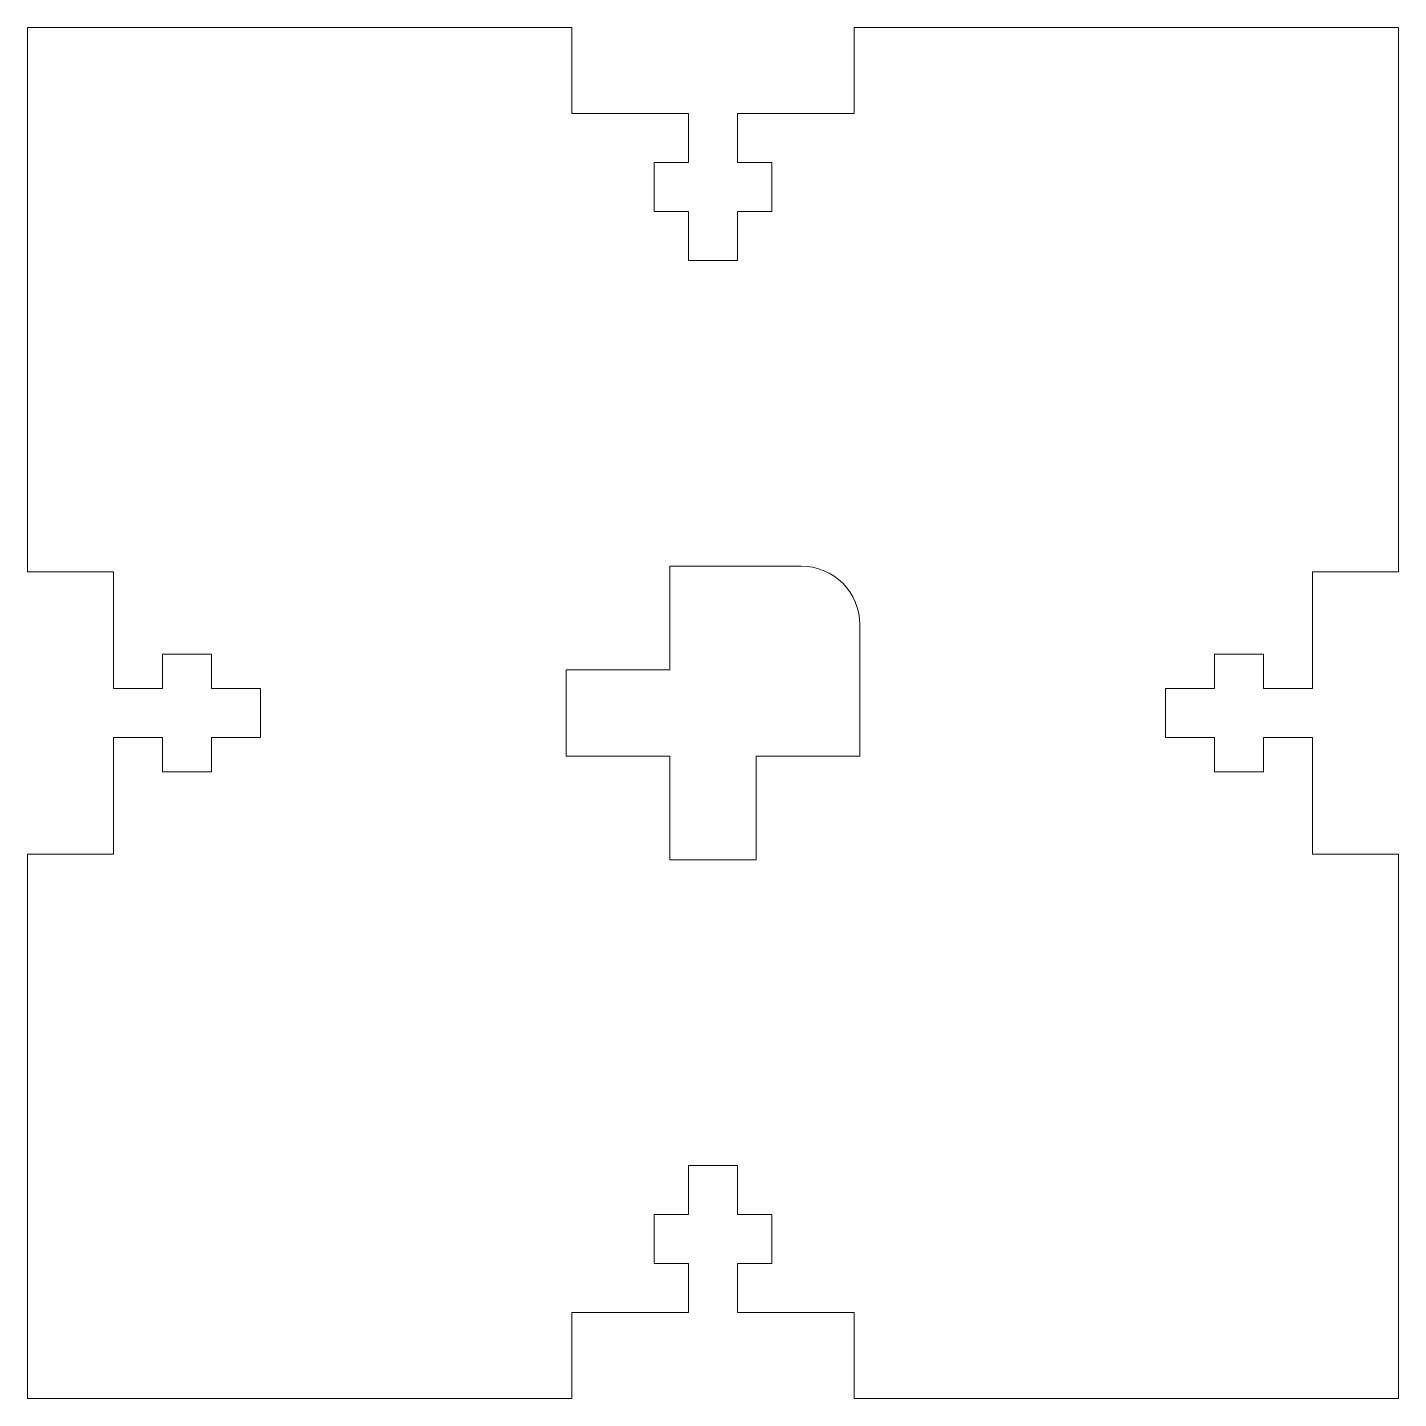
# Model space of a CAD drawing. Header units: inches. Extents: x 0 to 3.5, y 0 to 3.5.
import ezdxf

# ---------------------------------------------------------------- set-up
doc = ezdxf.new("R2010")
doc.units = ezdxf.units.IN
doc.header["$MEASUREMENT"] = 0

msp = doc.modelspace()

# ---------------------------------------------------------------- linework, layer by layer
at = {"color": 7, "linetype": 'Continuous', "lineweight": 15}
for p, q in [((1.39, 3.5), (0, 3.5)), ((0, 3.5), (0, 2.11)), ((1.39, 3.5), (1.39, 3.28)), ((2.11, 3.28), (2.11, 3.5)), ((3.5, 3.5), (2.11, 3.5)), ((3.5, 2.11), (3.5, 3.5)), ((1.39, 3.28), (1.6875, 3.28)), ((1.6875, 3.28), (1.6875, 3.155)), ((1.8125, 3.155), (1.8125, 3.28)), ((1.8125, 3.28), (2.11, 3.28)), ((1.6875, 3.155), (1.6, 3.155)), ((1.6, 3.155), (1.6, 3.03)), ((1.9, 3.155), (1.8125, 3.155)), ((1.9, 3.03), (1.9, 3.155)), ((1.6, 3.03), (1.6875, 3.03)), ((1.6875, 3.03), (1.6875, 2.905)), ((1.8125, 2.905), (1.8125, 3.03)), ((1.8125, 3.03), (1.9, 3.03)), ((1.6875, 2.905), (1.8125, 2.905)), ((0.22, 2.11), (0, 2.11)), ((0.22, 1.8125), (0.22, 2.11)), ((1.64, 2.125), (1.64, 1.86)), ((1.975, 2.125), (1.64, 2.125)), ((3.5, 2.11), (3.28, 2.11)), ((3.28, 2.11), (3.28, 1.8125)), ((2.125, 1.64), (2.125, 1.975)), ((0.47, 1.9), (0.345, 1.9)), ((0.345, 1.9), (0.345, 1.8125)), ((0.47, 1.8125), (0.47, 1.9)), ((3.155, 1.9), (3.03, 1.9)), ((3.03, 1.9), (3.03, 1.8125)), ((3.155, 1.8125), (3.155, 1.9)), ((1.64, 1.86), (1.375, 1.86)), ((1.375, 1.86), (1.375, 1.64)), ((0.345, 1.8125), (0.22, 1.8125)), ((0.595, 1.8125), (0.47, 1.8125)), ((0.595, 1.6875), (0.595, 1.8125)), ((3.03, 1.8125), (2.905, 1.8125)), ((2.905, 1.8125), (2.905, 1.6875)), ((3.28, 1.8125), (3.155, 1.8125)), ((0.22, 1.6875), (0.345, 1.6875)), ((0.22, 1.39), (0.22, 1.6875)), ((0.345, 1.6875), (0.345, 1.6)), ((0.47, 1.6), (0.47, 1.6875)), ((0.47, 1.6875), (0.595, 1.6875)), ((2.905, 1.6875), (3.03, 1.6875)), ((3.03, 1.6875), (3.03, 1.6)), ((3.155, 1.6), (3.155, 1.6875)), ((3.155, 1.6875), (3.28, 1.6875)), ((3.28, 1.6875), (3.28, 1.39)), ((1.375, 1.64), (1.64, 1.64)), ((1.64, 1.64), (1.64, 1.375)), ((1.86, 1.375), (1.86, 1.64)), ((1.86, 1.64), (2.125, 1.64)), ((0.345, 1.6), (0.47, 1.6)), ((3.03, 1.6), (3.155, 1.6)), ((0, 1.39), (0.22, 1.39)), ((0, 1.39), (0, 0)), ((1.64, 1.375), (1.86, 1.375)), ((3.28, 1.39), (3.5, 1.39)), ((3.5, 0), (3.5, 1.39)), ((1.8125, 0.595), (1.6875, 0.595)), ((1.6875, 0.595), (1.6875, 0.47)), ((1.8125, 0.47), (1.8125, 0.595)), ((1.6875, 0.47), (1.6, 0.47)), ((1.6, 0.47), (1.6, 0.345)), ((1.9, 0.47), (1.8125, 0.47)), ((1.9, 0.345), (1.9, 0.47)), ((1.6, 0.345), (1.6875, 0.345)), ((1.6875, 0.345), (1.6875, 0.22)), ((1.8125, 0.22), (1.8125, 0.345)), ((1.8125, 0.345), (1.9, 0.345)), ((1.6875, 0.22), (1.39, 0.22)), ((1.39, 0.22), (1.39, 0)), ((2.11, 0.22), (1.8125, 0.22)), ((2.11, 0), (2.11, 0.22)), ((0, 0), (1.39, 0)), ((2.11, 0), (3.5, 0))]:
    msp.add_line(p, q, dxfattribs=at)
msp.add_arc((1.975, 1.975), 0.15, 0, 90, dxfattribs=at)

doc.saveas('drawing.dxf')
